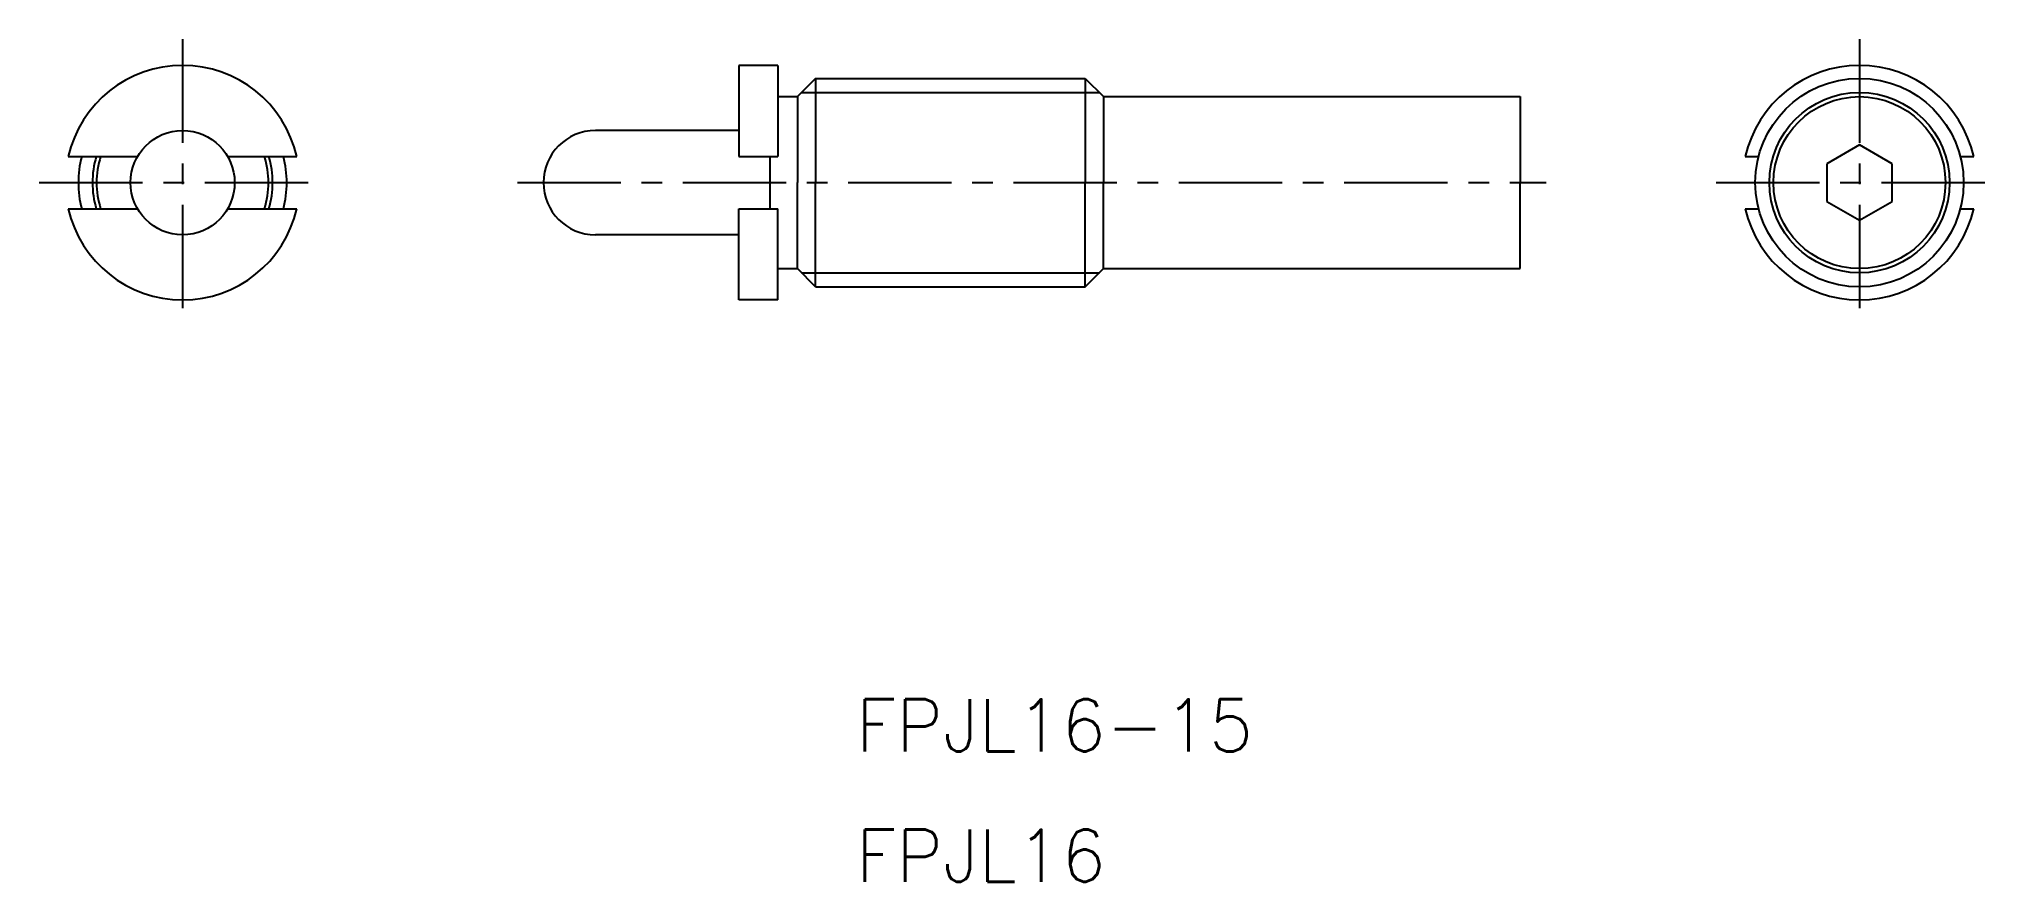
# Model space of a CAD drawing. Extents: x -99 to 52, y -42 to 23.
import ezdxf

# ---------------------------------------------------------------- set-up
doc = ezdxf.new("R2010")
doc.units = 0
doc.header["$LTSCALE"] = 0.25
doc.linetypes.add('CENTER', pattern=[50.8, 31.75, -6.35, 6.35, -6.35])
doc.layers.get('0').update_dxf_attribs({"linetype": 'CONTINUOUS'})
doc.layers.add('CENTER', color=1, linetype='CENTER')
doc.styles.get("Standard").update_dxf_attribs({"font": 'txt.shx'})

msp = doc.modelspace()

# ---------------------------------------------------------------- linework, layer by layer
for p, q in [((-45.13, 20.52), (-45.13, 13.52)), ((-42.13, 20.52), (-45.13, 20.52)), ((-42.13, 20.52), (-42.13, 13.52)), ((-42.13, 18.12), (-40.63, 18.12)), ((-39.23, 19.52), (-40.63, 18.12)), ((-40.63, 18.12), (-40.63, 11.52)), ((-39.23, 19.52), (-18.53, 19.52)), ((-39.23, 19.52), (-39.23, 11.52)), ((-18.53, 19.52), (-18.53, 11.52)), ((-18.53, 19.52), (-17.13, 18.12)), ((-17.13, 18.12), (14.87, 18.12)), ((-17.13, 18.12), (-17.13, 11.52)), ((14.87, 18.12), (14.87, 11.52)), ((-45.13, 15.52), (-56.13, 15.52)), ((40.93, 14.41), (38.43, 12.97)), ((43.43, 12.97), (40.93, 14.41)), ((-96.62, 13.52), (-91.31, 13.52)), ((-84.38, 13.52), (-79.07, 13.52)), ((-45.13, 13.52), (-42.13, 13.52)), ((-42.73, 13.52), (-42.73, 9.52)), ((32.16, 13.52), (33.18, 13.52)), ((38.43, 12.97), (38.43, 10.08)), ((43.43, 10.08), (43.43, 12.97)), ((48.68, 13.52), (49.71, 13.52)), ((-40.63, 4.92), (-40.63, 11.52)), ((-39.23, 3.52), (-39.23, 11.52)), ((-18.53, 3.52), (-18.53, 11.52)), ((-17.13, 4.92), (-17.13, 11.52)), ((14.87, 4.92), (14.87, 11.52)), ((-96.62, 9.52), (-91.31, 9.52)), ((-84.38, 9.52), (-79.07, 9.52)), ((-45.13, 2.52), (-45.13, 9.52)), ((-45.13, 9.52), (-42.13, 9.52)), ((-42.13, 2.52), (-42.13, 9.52)), ((32.16, 9.52), (33.18, 9.52)), ((38.43, 10.08), (40.93, 8.64)), ((40.93, 8.64), (43.43, 10.08)), ((48.68, 9.52), (49.71, 9.52)), ((-45.13, 7.52), (-56.13, 7.52)), ((-42.13, 4.92), (-40.63, 4.92)), ((-39.23, 3.52), (-40.63, 4.92)), ((-18.53, 3.52), (-17.13, 4.92)), ((-17.13, 4.92), (14.87, 4.92)), ((-39.23, 3.52), (-18.53, 3.52)), ((-42.13, 2.52), (-45.13, 2.52))]:
    msp.add_line(p, q)
at = {"color": 3}
for p, q in [((-40.31, 18.44), (-17.44, 18.44)), ((-40.31, 4.6), (-17.44, 4.6))]:
    msp.add_line(p, q, dxfattribs=at)
for centre, radius in [((40.93, 11.52), 8), ((40.93, 11.52), 6.6), ((-87.84, 11.52), 4)]:
    msp.add_circle(centre, radius)
msp.add_circle((40.93, 11.52), 6.92, dxfattribs=at)
for centre, radius, start, end in [((-87.84, 11.52), 9, 12.8396, 167.1604), ((40.93, 11.52), 9, 12.8396, 167.1604), ((-56.13, 11.52), 4, 90, 270), ((-87.84, 11.52), 8, 165.5225, 180), ((-87.84, 11.52), 6.6, 162.3603, 180), ((-87.84, 11.52), 6.6, 0, 17.6397), ((-87.84, 11.52), 8, 0, 14.4775), ((-87.84, 11.52), 8, 180, 194.4775), ((-87.84, 11.52), 6.6, 180, 197.6397), ((-87.84, 11.52), 6.6, 342.3603, 0), ((-87.84, 11.52), 8, 345.5225, 0), ((-87.84, 11.52), 9, 192.8396, 347.1604), ((40.93, 11.52), 9, 192.8396, 347.1604)]:
    msp.add_arc(centre, radius, start, end)
for start, end in [(163.1946, 196.8054), (343.1946, 16.8054)]:
    msp.add_arc((-87.84, 11.52), 6.92, start, end, dxfattribs=at)
at = {"layer": 'CENTER', "color": 1, "linetype": 'CENTER'}
for p, q in [((-87.84, 22.52), (-87.84, 0.52)), ((40.93, 22.52), (40.93, 0.52)), ((-98.84, 11.52), (-76.84, 11.52)), ((-62.13, 11.52), (16.87, 11.52)), ((29.93, 11.52), (51.93, 11.52))]:
    msp.add_line(p, q, dxfattribs=at)

# ---------------------------------------------------------------- texts
for s, p in [('FPJL16-15', (-36.13, -32.13)), ('FPJL16', (-36.13, -42.13))]:
    msp.add_text(s, height=4).set_placement(p)

doc.saveas('drawing.dxf')
